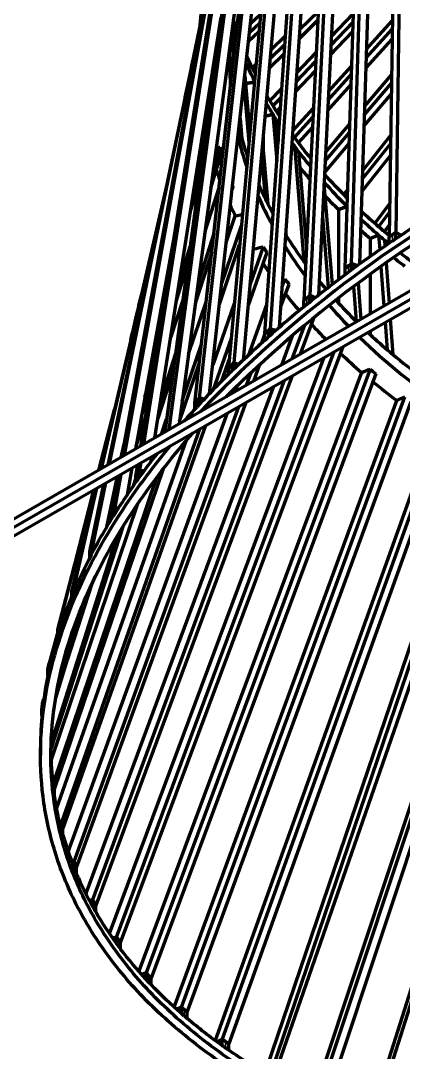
# Model space of a CAD drawing. Header units: inches. Extents: x -0.1 to 57.6, y -5.7 to 33.1.
# Drawn here: x 34.06 to 36.98, y 1.2 to 9.08 of the extents above; entities that cross this region are included whole.
import ezdxf

# ---------------------------------------------------------------- set-up
doc = ezdxf.new("R2010")
doc.units = ezdxf.units.IN
doc.header["$LTSCALE"] = 0.75
doc.header["$MEASUREMENT"] = 0
doc.layers.add('Visible', color=7, linetype='Continuous', lineweight=70)
doc.layers.add('Visible Narrow', color=7, linetype='Continuous', lineweight=35)

msp = doc.modelspace()

# ---------------------------------------------------------------- linework, layer by layer
at = {"layer": 'Visible', "extrusion": (0, 0.817547, -0.575862)}
for p, q in [((44.8607, 11.5239), (27.8345, 1.7192)), ((44.8607, 11.4596), (27.8345, 1.6548)), ((27.9458, 1.6548), (44.8607, 11.3954)), ((36.9329, 11.3116), (36.8746, 7.4316)), ((36.9812, 11.3474), (36.9255, 7.4662)), ((36.589, 7.2288), (36.7089, 11.1341)), ((36.5407, 7.193), (36.6647, 11.0966)), ((36.652, 7.2258), (36.7741, 11.1086)), ((36.4605, 10.9113), (36.2703, 6.9834)), ((36.5283, 10.8882), (36.3359, 6.9868)), ((36.4204, 10.8723), (36.2247, 6.9465)), ((35.97, 6.7304), (36.2369, 10.68)), ((36.0386, 6.7413), (36.307, 10.6594)), ((35.9272, 6.6924), (36.2011, 10.6396)), ((36.0389, 10.4411), (35.6892, 6.4701)), ((36.1111, 10.4231), (35.7609, 6.4901)), ((36.0076, 10.3995), (35.6493, 6.431)), ((35.4287, 6.2029), (35.8673, 10.1955)), ((35.5042, 6.2343), (35.9414, 10.1801)), ((35.3919, 6.1628), (35.8407, 10.1528)), ((35.7229, 9.9441), (35.1933, 5.9569)), ((35.701, 9.9006), (35.1631, 5.9395)), ((35.7985, 9.9315), (35.2733, 6.0029)), ((34.9794, 5.8337), (35.589, 9.6438)), ((35.0043, 5.848), (35.6062, 9.688)), ((35.5053, 9.3835), (34.8336, 5.7497)), ((35.5176, 9.4283), (34.8527, 5.7607)), ((34.7422, 5.6971), (35.4576, 9.1658)), ((36.1946, 9.0188), (36.3349, 9.1578)), ((36.1946, 9.0188), (36.3349, 9.1578)), ((35.0876, 5.896), (35.5938, 9.1111)), ((35.8177, 9.0634), (35.8934, 9.1345)), ((35.8177, 9.0634), (35.8934, 9.1345)), ((36.1898, 8.9487), (36.3315, 9.0891)), ((36.1898, 8.9487), (36.3315, 9.0891)), ((36.43, 8.8949), (36.6004, 9.0735)), ((36.43, 8.8949), (36.6004, 9.0735)), ((36.4333, 8.9606), (36.6025, 9.1379)), ((36.4333, 8.9606), (36.6025, 9.1379)), ((36.7036, 8.8661), (36.8994, 9.0836)), ((36.7036, 8.8661), (36.8994, 9.0836)), ((35.6775, 9.0263), (35.6934, 8.8436)), ((35.6775, 9.0263), (35.6934, 8.8436)), ((35.6775, 9.0263), (35.6934, 8.8436)), ((35.6775, 9.0263), (35.6934, 8.8436)), ((35.6775, 9.0263), (35.6934, 8.8436)), ((35.8025, 8.9265), (35.8813, 9.0005)), ((35.8025, 8.9265), (35.8813, 9.0005)), ((35.81, 8.9939), (35.8873, 9.0665)), ((35.81, 8.9939), (35.8873, 9.0665)), ((36.4263, 8.8205), (36.5981, 9.0005)), ((36.4263, 8.8205), (36.5981, 9.0005)), ((36.7015, 8.8016), (36.8985, 9.0203)), ((36.7015, 8.8016), (36.8985, 9.0203)), ((35.6724, 8.9881), (35.6887, 8.8014)), ((35.6724, 8.9881), (35.6887, 8.8014)), ((35.6724, 8.9881), (35.6887, 8.8014)), ((35.6724, 8.9881), (35.6887, 8.8014)), ((35.6724, 8.9881), (35.6887, 8.8014)), ((35.972, 8.8605), (36.0855, 8.9729)), ((35.972, 8.8605), (36.0855, 8.9729)), ((36.6991, 8.7225), (36.8973, 8.9427)), ((36.6991, 8.7225), (36.8973, 8.9427)), ((35.692, 8.8599), (35.6953, 8.8603)), ((35.6953, 8.8603), (35.692, 8.8599)), ((35.6953, 8.8603), (35.692, 8.8599)), ((35.6953, 8.8603), (35.692, 8.8599)), ((35.6953, 8.8603), (35.692, 8.8599)), ((35.9595, 8.7206), (36.076, 8.8359)), ((35.9595, 8.7206), (36.076, 8.8359)), ((35.9659, 8.7922), (36.0808, 8.906)), ((35.9659, 8.7922), (36.0808, 8.906)), ((36.1719, 8.6867), (36.3191, 8.841)), ((36.1719, 8.6867), (36.3191, 8.841)), ((35.658, 8.7944), (35.6711, 8.6448)), ((35.658, 8.7944), (35.6711, 8.6448)), ((35.658, 8.7944), (35.6711, 8.6448)), ((35.658, 8.7944), (35.6711, 8.6448)), ((35.658, 8.7944), (35.6711, 8.6448)), ((35.6588, 8.8249), (35.673, 8.6621)), ((35.6588, 8.8249), (35.673, 8.6621)), ((35.6588, 8.8249), (35.673, 8.6621)), ((35.6588, 8.8249), (35.673, 8.6621)), ((35.6588, 8.8249), (35.673, 8.6621)), ((36.1673, 8.6196), (36.3159, 8.7753)), ((36.1673, 8.6196), (36.3159, 8.7753)), ((35.8318, 8.7216), (35.8585, 8.748)), ((35.8318, 8.7216), (35.8585, 8.748)), ((35.8522, 8.6795), (35.8523, 8.6797)), ((35.8522, 8.6795), (35.8523, 8.6797)), ((36.1621, 8.5436), (36.3122, 8.7008)), ((36.1621, 8.5436), (36.3122, 8.7008)), ((36.4094, 8.4771), (36.5878, 8.6753)), ((36.4094, 8.4771), (36.5878, 8.6753)), ((36.4127, 8.543), (36.5898, 8.7398)), ((36.4127, 8.543), (36.5898, 8.7398)), ((35.766, 8.5968), (35.8045, 8.15)), ((35.766, 8.5968), (35.8045, 8.15)), ((35.766, 8.5968), (35.8045, 8.15)), ((35.766, 8.5968), (35.8045, 8.15)), ((35.766, 8.5968), (35.8045, 8.15)), ((35.7735, 8.6646), (35.8114, 8.2256)), ((35.7735, 8.6646), (35.8114, 8.2256)), ((35.7735, 8.6646), (35.8114, 8.2256)), ((35.7735, 8.6646), (35.8114, 8.2256)), ((35.7735, 8.6646), (35.8114, 8.2256)), ((35.7788, 8.6029), (35.8464, 8.6142)), ((35.8464, 8.6142), (35.7788, 8.6029)), ((35.8464, 8.6142), (35.7788, 8.6029)), ((35.8464, 8.6142), (35.7788, 8.6029)), ((35.8464, 8.6142), (35.7788, 8.6029)), ((36.4054, 8.3963), (36.5853, 8.5961)), ((36.4054, 8.3963), (36.5853, 8.5961)), ((36.6878, 8.3654), (36.8922, 8.6068)), ((36.6878, 8.3654), (36.8922, 8.6068)), ((36.6899, 8.43), (36.8932, 8.6702)), ((36.6899, 8.43), (36.8932, 8.6702)), ((35.9658, 8.4708), (36.0573, 8.5667)), ((35.9658, 8.4708), (36.0573, 8.5667)), ((36.6851, 8.2796), (36.891, 8.5227)), ((36.6851, 8.2796), (36.891, 8.5227)), ((34.7297, 5.6899), (35.3099, 8.4529)), ((35.9888, 8.4327), (36.0526, 8.4995)), ((35.9888, 8.4327), (36.0526, 8.4995)), ((35.927, 8.3555), (35.9888, 8.3683)), ((35.9888, 8.3683), (35.927, 8.3555)), ((35.9888, 8.3683), (35.927, 8.3555)), ((35.9888, 8.3683), (35.927, 8.3555)), ((35.9888, 8.3683), (35.927, 8.3555)), ((35.9888, 8.3683), (36.0187, 8.0111)), ((35.9888, 8.3683), (36.0187, 8.0111)), ((35.9888, 8.3683), (36.0187, 8.0111)), ((35.9888, 8.3683), (36.0187, 8.0111)), ((35.9888, 8.3683), (36.0187, 8.0111)), ((36.0155, 8.39), (36.0474, 8.4234)), ((36.0155, 8.39), (36.0474, 8.4234)), ((36.1414, 8.2416), (36.2979, 8.4155)), ((36.1414, 8.2416), (36.2979, 8.4155)), ((35.7327, 8.2962), (35.7386, 8.2276)), ((35.7327, 8.2962), (35.7386, 8.2276)), ((35.7327, 8.2962), (35.7386, 8.2276)), ((35.7327, 8.2962), (35.7386, 8.2276)), ((35.7327, 8.2962), (35.7386, 8.2276)), ((35.7374, 8.3388), (35.7509, 8.1828)), ((35.7374, 8.3388), (35.7509, 8.1828)), ((35.7374, 8.3388), (35.7509, 8.1828)), ((35.7374, 8.3388), (35.7509, 8.1828)), ((35.7374, 8.3388), (35.7509, 8.1828)), ((36.0155, 8.3257), (36.0292, 8.162)), ((36.0155, 8.3257), (36.0292, 8.162)), ((36.0155, 8.3257), (36.0292, 8.162)), ((36.0155, 8.3257), (36.0292, 8.162)), ((36.0155, 8.3257), (36.0292, 8.162)), ((36.1521, 8.1913), (36.2946, 8.3496)), ((36.1521, 8.1913), (36.2946, 8.3496)), ((36.3896, 8.0755), (36.5757, 8.2953)), ((36.3896, 8.0755), (36.5757, 8.2953)), ((35.9148, 8.2177), (35.9148, 8.0948)), ((35.9148, 8.2177), (35.9148, 8.0948)), ((35.9148, 8.2177), (35.9148, 8.0948)), ((35.9148, 8.2177), (35.9148, 8.0948)), ((35.9148, 8.2177), (35.9148, 8.0948)), ((36.1834, 8.1497), (36.2906, 8.2688)), ((36.1834, 8.1497), (36.2906, 8.2688)), ((36.3864, 8.0094), (36.5737, 8.2306)), ((36.3864, 8.0094), (36.5737, 8.2306)), ((36.6745, 7.9401), (36.8862, 8.2068)), ((36.6745, 7.9401), (36.8862, 8.2068)), ((35.4612, 8.1349), (35.4125, 7.9598)), ((35.9094, 8.1576), (35.9498, 7.6837)), ((35.9094, 8.1576), (35.9498, 7.6837)), ((35.9094, 8.1576), (35.9498, 7.6837)), ((35.9094, 8.1576), (35.9498, 7.6837)), ((35.9094, 8.1576), (35.9498, 7.6837)), ((36.1332, 8.1222), (36.1521, 8.127)), ((36.1521, 8.127), (36.1332, 8.1222)), ((36.1521, 8.127), (36.1332, 8.1222)), ((36.1521, 8.127), (36.1332, 8.1222)), ((36.1521, 8.127), (36.1332, 8.1222)), ((36.1521, 8.127), (36.2244, 7.2444)), ((36.1521, 8.127), (36.2244, 7.2444)), ((36.1521, 8.127), (36.2244, 7.2444)), ((36.1521, 8.127), (36.2244, 7.2444)), ((36.1521, 8.127), (36.2244, 7.2444)), ((36.382, 7.9217), (36.571, 8.1448)), ((36.382, 7.9217), (36.571, 8.1448)), ((36.6724, 7.8753), (36.8853, 8.1433)), ((36.6724, 7.8753), (36.8853, 8.1433)), ((35.5142, 7.8048), (35.5954, 8.0721)), ((35.5341, 7.9535), (35.5831, 8.1169)), ((35.9001, 8.0528), (35.9278, 7.7272)), ((35.9001, 8.0528), (35.9278, 7.7272)), ((35.9001, 8.0528), (35.9278, 7.7272)), ((35.9001, 8.0528), (35.9278, 7.7272)), ((35.9001, 8.0528), (35.9278, 7.7272)), ((36.1834, 8.0853), (36.2444, 7.341)), ((36.1834, 8.0853), (36.2444, 7.341)), ((36.1834, 8.0853), (36.2444, 7.341)), ((36.1834, 8.0853), (36.2444, 7.341)), ((36.1834, 8.0853), (36.2444, 7.341)), ((36.6695, 7.7821), (36.8839, 8.0521)), ((36.6695, 7.7821), (36.8839, 8.0521)), ((35.4434, 8.0039), (35.3892, 7.8116)), ((35.1845, 7.8555), (34.677, 5.6595)), ((35.36, 7.6265), (35.4187, 7.8217)), ((35.5776, 7.8139), (35.4709, 7.4809)), ((35.683, 7.8151), (35.6774, 7.7976)), ((36.378, 7.8407), (36.4397, 7.0675)), ((36.378, 7.8407), (36.4397, 7.0675)), ((36.378, 7.8407), (36.4397, 7.0675)), ((36.378, 7.8407), (36.4397, 7.0675)), ((36.378, 7.8407), (36.4397, 7.0675)), ((36.5284, 7.7561), (36.5599, 7.7958)), ((36.5284, 7.7561), (36.5599, 7.7958)), ((36.556, 7.7287), (36.5578, 7.731)), ((36.556, 7.7287), (36.5578, 7.731)), ((36.4882, 7.6412), (36.5557, 7.6642)), ((36.5557, 7.6642), (36.4882, 7.6412)), ((36.5557, 7.6642), (36.4882, 7.6412)), ((36.5557, 7.6642), (36.4882, 7.6412)), ((36.5557, 7.6642), (36.4882, 7.6412)), ((36.7668, 7.5335), (36.8784, 7.6839)), ((36.7668, 7.5335), (36.8784, 7.6839)), ((35.6321, 7.3887), (35.701, 7.5927)), ((36.3656, 7.5886), (36.409, 7.0439)), ((36.3656, 7.5886), (36.409, 7.0439)), ((36.3656, 7.5886), (36.409, 7.0439)), ((36.3656, 7.5886), (36.409, 7.0439)), ((36.3656, 7.5886), (36.409, 7.0439)), ((36.4882, 7.6412), (36.4882, 7.1045)), ((36.4882, 7.6412), (36.4882, 7.1045)), ((36.4882, 7.6412), (36.4882, 7.1045)), ((36.4882, 7.6412), (36.4882, 7.1045)), ((36.4882, 7.6412), (36.4882, 7.1045)), ((36.7949, 7.5092), (36.8774, 7.6203)), ((36.7949, 7.5092), (36.8774, 7.6203)), ((35.2455, 7.4969), (34.9388, 5.8103)), ((35.5969, 7.0709), (35.7476, 7.5191)), ((36.8392, 7.4717), (36.8759, 7.5212)), ((36.8392, 7.4717), (36.8759, 7.5212)), ((35.5375, 7.4574), (35.4175, 7.0816)), ((36.0879, 7.461), (36.0896, 7.4404)), ((36.0879, 7.461), (36.0896, 7.4404)), ((36.0879, 7.461), (36.0896, 7.4404)), ((36.0879, 7.461), (36.0896, 7.4404)), ((36.0879, 7.461), (36.0896, 7.4404)), ((36.7298, 7.4193), (36.7949, 7.4448)), ((36.7949, 7.4448), (36.7298, 7.4193)), ((36.7949, 7.4448), (36.7298, 7.4193)), ((36.7949, 7.4448), (36.7298, 7.4193)), ((36.7949, 7.4448), (36.7298, 7.4193)), ((36.7298, 7.4193), (36.7298, 7.2816)), ((36.7298, 7.4193), (36.7298, 7.2816)), ((36.7298, 7.4193), (36.7298, 7.2816)), ((36.7298, 7.4193), (36.7298, 7.2816)), ((36.7298, 7.4193), (36.7298, 7.2816)), ((36.7949, 7.4448), (36.8032, 7.3333)), ((36.7949, 7.4448), (36.8032, 7.3333)), ((36.7949, 7.4448), (36.8032, 7.3333)), ((36.7949, 7.4448), (36.8032, 7.3333)), ((36.7949, 7.4448), (36.8032, 7.3333)), ((36.8746, 7.3826), (36.8746, 7.4316)), ((36.9255, 7.4662), (36.9677, 7.4456)), ((36.9255, 7.4172), (36.9255, 7.4662)), ((36.9677, 7.4456), (36.9255, 7.4662)), ((35.2759, 7.0919), (35.3558, 7.3588)), ((35.58, 6.9185), (35.7344, 7.3729)), ((35.9148, 7.3558), (35.8119, 7.0621)), ((35.8407, 7.3405), (35.8353, 7.3251)), ((36.8392, 7.4073), (36.8427, 7.3606)), ((36.8392, 7.4073), (36.8427, 7.3606)), ((36.8392, 7.4073), (36.8427, 7.3606)), ((36.8392, 7.4073), (36.8427, 7.3606)), ((36.8392, 7.4073), (36.8427, 7.3606)), ((35.5215, 7.3151), (35.3974, 6.9307)), ((35.9414, 7.3132), (35.7981, 6.9076)), ((35.2523, 6.9421), (35.3373, 7.222)), ((36.5407, 7.144), (36.5407, 7.193)), ((36.589, 7.2288), (36.6305, 7.2102)), ((36.589, 7.1798), (36.589, 7.2288)), ((36.6305, 7.2102), (36.589, 7.2288)), ((36.8128, 7.2042), (36.8353, 6.9024)), ((36.8128, 7.2042), (36.8353, 6.9024)), ((36.8128, 7.2042), (36.8353, 6.9024)), ((36.8128, 7.2042), (36.8353, 6.9024)), ((36.8128, 7.2042), (36.8353, 6.9024)), ((36.8522, 7.2319), (36.875, 6.9253)), ((36.8522, 7.2319), (36.875, 6.9253)), ((36.8522, 7.2319), (36.875, 6.9253)), ((36.8522, 7.2319), (36.875, 6.9253)), ((36.8522, 7.2319), (36.875, 6.9253)), ((35.1938, 7.1737), (35.1734, 7.1005)), ((36.0602, 7.0574), (36.0799, 7.1118)), ((36.7298, 7.1449), (36.7298, 6.8417)), ((36.7298, 7.1449), (36.7298, 6.8417)), ((36.7298, 7.1449), (36.7298, 6.8417)), ((36.7298, 7.1449), (36.7298, 6.8417)), ((36.7298, 7.1449), (36.7298, 6.8417)), ((35.1737, 7.0481), (35.1462, 6.9505)), ((36.0495, 6.9007), (36.1111, 7.0702)), ((36.6033, 7.0521), (36.6238, 6.7868)), ((36.6033, 7.0521), (36.6238, 6.7868)), ((36.6033, 7.0521), (36.6238, 6.7868)), ((36.6033, 7.0521), (36.6238, 6.7868)), ((36.6033, 7.0521), (36.6238, 6.7868)), ((36.6383, 7.0781), (36.6597, 6.8013)), ((36.6383, 7.0781), (36.6597, 6.8013)), ((36.6383, 7.0781), (36.6597, 6.8013)), ((36.6383, 7.0781), (36.6597, 6.8013)), ((36.6383, 7.0781), (36.6597, 6.8013)), ((35.1299, 6.861), (35.1596, 6.9597)), ((35.3, 6.9474), (35.2078, 6.6597)), ((36.2247, 6.8975), (36.2247, 6.9465)), ((36.2703, 6.9834), (36.3108, 6.9669)), ((36.2703, 6.9344), (36.2703, 6.9834)), ((36.3108, 6.9669), (36.2703, 6.9834)), ((36.4882, 6.9648), (36.4882, 6.9267)), ((36.4882, 6.9648), (36.4882, 6.9267)), ((36.4882, 6.9648), (36.4882, 6.9267)), ((36.4882, 6.9648), (36.4882, 6.9267)), ((36.4882, 6.9648), (36.4882, 6.9267)), ((35.3449, 6.5381), (35.4787, 6.9345)), ((35.6937, 6.9228), (35.5284, 6.4527)), ((35.8032, 6.5299), (35.9427, 6.9147)), ((36.3006, 6.8164), (36.1962, 6.5344)), ((36.8842, 6.8021), (36.9043, 6.5322)), ((36.8842, 6.8021), (36.9043, 6.5322)), ((36.8842, 6.8021), (36.9043, 6.5322)), ((36.8842, 6.8021), (36.9043, 6.5322)), ((36.8842, 6.8021), (36.9043, 6.5322)), ((35.97, 6.7304), (36.0092, 6.7158)), ((35.97, 6.6815), (35.97, 6.7304)), ((36.0092, 6.7158), (35.97, 6.7304)), ((36.2281, 6.7568), (36.1328, 6.4979)), ((36.7298, 6.7132), (36.7298, 6.6856)), ((36.7298, 6.7132), (36.7298, 6.6856)), ((36.7298, 6.7132), (36.7298, 6.6856)), ((36.7298, 6.7132), (36.7298, 6.6856)), ((36.7298, 6.7132), (36.7298, 6.6856)), ((36.8445, 6.7792), (36.86, 6.5697)), ((36.8445, 6.7792), (36.86, 6.5697)), ((36.8445, 6.7792), (36.86, 6.5697)), ((36.8445, 6.7792), (36.86, 6.5697)), ((36.8445, 6.7792), (36.86, 6.5697)), ((34.9042, 6.6458), (34.6717, 5.6565)), ((35.6697, 6.6561), (35.5321, 6.2634)), ((35.9029, 6.6215), (35.9272, 6.689)), ((35.9272, 6.6434), (35.9272, 6.6924)), ((36.137, 6.68), (36.0526, 6.4517)), ((34.795, 2.0805), (36.4552, 6.555)), ((34.826, 2.0388), (36.5245, 6.595)), ((35.2968, 6.1788), (35.4424, 6.6117)), ((34.74, 2.1093), (36.3797, 6.5115)), ((35.2447, 6.5402), (35.1348, 6.1959)), ((35.6561, 6.5058), (35.5921, 6.3249)), ((35.6892, 6.4701), (35.7267, 6.4574)), ((35.6892, 6.4212), (35.6892, 6.4701)), ((35.7267, 6.4574), (35.6892, 6.4701)), ((36.6647, 6.3967), (34.9646, 1.8199)), ((35.0115, 6.2102), (35.0718, 6.4111)), ((36.7298, 6.4222), (35.0209, 1.8065)), ((35.2254, 6.3984), (35.1108, 6.0433)), ((35.2762, 6.0243), (35.4259, 6.4651)), ((35.6493, 6.382), (35.6493, 6.431)), ((35.7862, 6.2983), (35.8214, 6.3957)), ((35.8421, 6.3305), (35.8889, 6.4592)), ((36.0728, 6.3348), (34.6122, 2.365)), ((36.1357, 6.371), (34.6368, 2.3219)), ((36.7741, 6.3847), (35.0583, 1.7666)), ((35.9923, 6.2885), (34.5605, 2.4134)), ((34.984, 6.0586), (35.0503, 6.2771)), ((35.7015, 6.2495), (35.7183, 6.2958)), ((34.4904, 2.6135), (35.783, 6.168)), ((35.2339, 1.5465), (36.9329, 6.1817)), ((35.2898, 1.5457), (36.9951, 6.2095)), ((35.3336, 1.5081), (37.0434, 6.1736)), ((35.3919, 6.1138), (35.3919, 6.1628)), ((35.4287, 6.2029), (35.4642, 6.1921)), ((35.4287, 6.1539), (35.4287, 6.2029)), ((35.4642, 6.1921), (35.4287, 6.2029)), ((34.4262, 2.7317), (35.6427, 6.0871)), ((34.4722, 2.6576), (35.7277, 6.1361)), ((34.6608, 5.6502), (34.7789, 6.1125)), ((35.0156, 6.0597), (34.943, 5.8334)), ((35.1379, 5.9249), (35.1768, 6.0403)), ((37.2831, 6.0068), (35.6006, 1.3011)), ((35.4268, 5.9628), (34.3735, 2.9559)), ((35.4737, 5.9898), (34.3856, 2.9111)), ((37.224, 5.9768), (35.5465, 1.2912)), ((37.3352, 5.9727), (35.6506, 1.266)), ((35.324, 5.8718), (34.3372, 3.0671)), ((34.8311, 5.7483), (34.8522, 5.8507)), ((35.0735, 5.7344), (35.084, 5.7654)), ((35.9368, 1.0667), (37.5369, 5.7828)), ((35.979, 1.0589), (37.5926, 5.8149)), ((36.0069, 1.0429), (37.6483, 5.7828)), ((34.9431, 5.607), (34.9567, 5.6921)), ((34.9731, 5.649), (34.9822, 5.7068)), ((35.0592, 5.7157), (35.0653, 5.7546)), ((34.3209, 3.2125), (35.1528, 5.661)), ((34.7213, 5.2167), (34.801, 5.6024)), ((34.807, 5.6059), (34.7542, 5.3204)), ((34.8266, 5.6172), (34.7806, 5.3631)), ((34.9127, 5.6668), (34.8751, 5.4597)), ((34.9431, 5.5581), (34.9431, 5.607)), ((34.9731, 5.649), (35.0036, 5.6417)), ((34.9731, 5.6), (34.9731, 5.649)), ((35.0036, 5.6417), (34.9731, 5.649)), ((37.8704, 5.6005), (36.2917, 0.8435)), ((37.9224, 5.6346), (36.3387, 0.8697)), ((37.9815, 5.6046), (36.3995, 0.841)), ((34.3146, 3.2577), (35.099, 5.5904)), ((34.5908, 5.0286), (34.699, 5.5437)), ((34.6133, 5.072), (34.7121, 5.5513)), ((34.9431, 5.5956), (34.9212, 5.5269)), ((34.361, 4.4763), (34.6223, 5.4995)), ((34.6368, 5.5079), (34.4545, 4.7321)), ((34.6427, 5.5113), (34.4729, 4.7762)), ((38.2713, 5.4665), (36.7591, 0.6872)), ((34.2956, 3.4303), (34.9585, 5.3938)), ((34.7381, 5.2978), (34.7693, 5.402)), ((34.7806, 5.3631), (34.808, 5.3575)), ((34.7806, 5.3142), (34.7806, 5.3631)), ((34.808, 5.3575), (34.7806, 5.3631)), ((38.223, 5.4307), (36.7169, 0.6549)), ((34.7357, 5.2408), (34.7542, 5.3019)), ((34.7542, 5.2715), (34.7542, 5.3204)), ((34.8439, 5.2172), (34.2944, 3.5159)), ((34.7982, 5.1416), (34.2952, 3.5664)), ((34.6133, 5.072), (34.6372, 5.0679)), ((34.6133, 5.0231), (34.6133, 5.072)), ((34.6372, 5.0679), (34.6133, 5.072)), ((34.5908, 4.9797), (34.5908, 5.0286)), ((34.3469, 4.4317), (34.4686, 4.9006)), ((34.6035, 4.7739), (34.4185, 4.1963)), ((34.4545, 4.6832), (34.4545, 4.7321)), ((34.4729, 4.7762), (34.4928, 4.7735)), ((34.4729, 4.7273), (34.4729, 4.7762)), ((34.4928, 4.7735), (34.4729, 4.7762)), ((34.3282, 3.8991), (34.5745, 4.71)), ((34.3413, 3.9741), (34.5322, 4.6112)), ((34.3469, 4.4156), (34.2794, 4.1732)), ((34.3469, 4.3829), (34.3469, 4.4317)), ((34.361, 4.4763), (34.3765, 4.4747)), ((34.361, 4.4275), (34.361, 4.4763)), ((34.3765, 4.4747), (34.361, 4.4763)), ((34.27, 4.0794), (34.27, 4.1282)), ((34.2794, 4.1732), (34.2901, 4.1724)), ((34.2794, 4.1244), (34.2794, 4.1732)), ((34.2901, 4.1724), (34.2794, 4.1732)), ((34.23, 3.8676), (34.2399, 3.9005)), ((34.23, 3.8676), (34.2356, 3.8675)), ((34.23, 3.819), (34.23, 3.8676)), ((34.2356, 3.8675), (34.23, 3.8676)), ((34.2255, 3.7738), (34.2255, 3.8224)), ((34.2147, 3.5347), (34.2147, 3.4703)), ((34.2944, 3.4669), (34.2944, 3.5159)), ((34.2944, 3.4669), (34.2944, 3.4669)), ((34.3086, 3.2574), (34.3146, 3.2577)), ((34.3146, 3.2577), (34.3086, 3.2574)), ((34.3146, 3.2086), (34.3146, 3.2577)), ((34.3145, 3.2086), (34.3146, 3.2086)), ((34.3209, 3.1634), (34.3209, 3.2125)), ((34.3209, 3.1634), (34.3209, 3.1634)), ((34.3614, 2.9548), (34.3735, 2.9559)), ((34.3735, 2.9559), (34.3614, 2.9548)), ((34.3735, 2.9068), (34.3735, 2.9559)), ((34.3734, 2.9068), (34.3735, 2.9068)), ((34.3856, 2.862), (34.3856, 2.9111)), ((34.3856, 2.862), (34.3856, 2.862)), ((34.4539, 2.6551), (34.4722, 2.6576)), ((34.4722, 2.6576), (34.4539, 2.6551)), ((34.4721, 2.6086), (34.4722, 2.6086)), ((34.4722, 2.6086), (34.4722, 2.6576)), ((34.4904, 2.5645), (34.4904, 2.6135)), ((34.4904, 2.5645), (34.4904, 2.5645)), ((34.588, 2.3604), (34.6122, 2.365)), ((34.6122, 2.365), (34.588, 2.3604)), ((34.6122, 2.316), (34.6122, 2.365)), ((34.6122, 2.316), (34.6122, 2.316)), ((34.6368, 2.2729), (34.6368, 2.3219)), ((34.6368, 2.2729), (34.6368, 2.2729)), ((34.7651, 2.0731), (34.795, 2.0805)), ((34.795, 2.0805), (34.7651, 2.0731)), ((34.795, 2.0314), (34.795, 2.0805)), ((34.7949, 2.0314), (34.795, 2.0314)), ((34.8259, 1.9897), (34.826, 1.9897)), ((34.826, 1.9897), (34.826, 2.0388)), ((34.9861, 1.7956), (35.0209, 1.8065)), ((35.0209, 1.8065), (34.9861, 1.7956)), ((35.0208, 1.7574), (35.0209, 1.7574)), ((35.0209, 1.7574), (35.0209, 1.8065)), ((35.0583, 1.7175), (35.0583, 1.7666)), ((35.0583, 1.7175), (35.0583, 1.7175)), ((35.2512, 1.5308), (35.2898, 1.5457)), ((35.2898, 1.5457), (35.2512, 1.5308)), ((35.2898, 1.4967), (35.2898, 1.5457)), ((35.3336, 1.459), (35.3336, 1.5081)), ((35.2898, 1.4967), (35.2898, 1.4967)), ((35.3336, 1.459), (35.3336, 1.459)), ((35.5595, 1.2816), (35.6006, 1.3011)), ((35.6006, 1.3011), (35.5595, 1.2816)), ((35.6006, 1.252), (35.6006, 1.3011)), ((35.6506, 1.217), (35.6506, 1.266)), ((35.6006, 1.252), (35.6006, 1.252)), ((35.6506, 1.217), (35.6506, 1.217))]:
    msp.add_line(p, q, dxfattribs=at)
at = {"layer": 'Visible'}
for centre, radius, start, end in [((42.1331, -0.3162), 9.2732, 119.11569, 136.25359), ((42.2843, -0.4763), 9.4319, 119.24433, 134.84893), ((42.6112, -0.9972), 10.1553, 124.2218, 126.54105), ((41.6074, 0.2955), 8.5182, 128.99426, 131.63063), ((40.5157, 1.4552), 6.925, 134.41646, 137.49875), ((39.0719, 2.6307), 5.0613, 144.3725, 148.26704), ((38.0804, 3.1955), 3.9193, 152.56486, 157.34483), ((37.1085, 3.5103), 2.895, 168.21493, 174.33825), ((36.8827, 3.5339), 2.668, 174.36408, 179.98366), ((36.7842, 3.5314), 2.4906, 181.48435, 187.44596), ((36.7583, 3.5306), 2.4651, 195.73713, 201.96491), ((36.8706, 3.5775), 2.5869, 203.05562, 209.18822)]:
    msp.add_arc(centre, radius, start, end, dxfattribs=at)
at = {"layer": 'Visible', "extrusion": (-2.08167e-16, -2.08167e-16, -1)}
msp.add_arc((-37.0774, 3.6986), 2.8265, 323.85441, 329.70863, dxfattribs=at)
at = {"layer": 'Visible', "extrusion": (-2.77556e-16, -2.08167e-16, -1)}
msp.add_arc((-37.5727, 4.1212), 3.4785, 311.01945, 316.29043, dxfattribs=at)
at = {"layer": 'Visible', "extrusion": (-3.46945e-16, -1.38778e-16, -1)}
msp.add_arc((-37.9596, 4.57), 4.0711, 305.41198, 310.16819, dxfattribs=at)
at = {"layer": 'Visible'}
for centre, major_axis, start_param, end_param in [((42.7394, 8.8432), (7.3181, 0), 2.879793, 3.09923), ((42.7394, 8.7466), (-7.0819, 0), -0.04494, 0.041388), ((42.7394, 8.8432), (7.0819, 0), 3.153432, 3.167449), ((42.7394, 8.8432), (7.0819, 0), 3.167449, 3.178568), ((42.7394, 8.8432), (7.0819, 0), 3.178568, 3.196569), ((42.7394, 9.8082), (7.1606, 0), 3.48167, 3.492666), ((42.7394, 8.8432), (7.0819, 0), 3.283968, 3.293113), ((42.7394, 8.8432), (-7.0819, 0), 0.15152, 0.162639), ((42.7394, 8.7466), (7.0819, 0), 3.276465, 3.333892), ((42.7394, 8.8432), (7.0819, 0), 3.304232, 3.338925), ((42.7394, 9.8082), (7.1606, 0), 3.544502, 3.555498), ((42.7394, 8.7466), (-7.3181, 0), 0.192112, 0.210849), ((42.7394, 8.8432), (-7.0819, 0), 0.251407, 0.277184), ((42.7394, 8.7466), (-7.0819, 0), 0.247312, 0.305196), ((42.7394, 8.8432), (7.0819, 0), 3.418777, 3.429895), ((42.7394, 9.8082), (-7.1606, 0), 0.528573, 0.529049), ((42.7394, 8.7466), (-7.3181, 0), 0.257971, 0.277363), ((42.7394, 8.8432), (-7.0819, 0), 0.288303, 0.30798), ((42.7394, 9.8082), (-7.1606, 0), 0.591404, 0.602401), ((42.7394, 8.8432), (-7.0819, 0), 0.349975, 0.351134), ((42.7394, 8.8432), (7.0819, 0), 3.492727, 3.54444), ((42.7394, 8.7466), (-7.3181, 0), 0.338752, 0.340195), ((42.7394, 8.7466), (7.0819, 0), 3.489101, 3.54791), ((42.7394, 8.7466), (7.3181, 0), 3.509845, 3.527586), ((42.7394, 8.8432), (-7.0819, 0), 0.402848, 0.407927), ((42.7394, 8.8432), (-7.0819, 0), 0.443056, 0.460116), ((42.7394, 8.7466), (7.3181, 0), 3.570346, 3.603655), ((42.7394, 8.7466), (7.0819, 0), 3.583167, 3.585851), ((42.7394, 8.8432), (7.0819, 0), 3.624625, 3.670104), ((42.7394, 8.7466), (7.0819, 0), 3.608935, 3.653867), ((42.7394, 8.8432), (7.0819, 0), 3.670104, 3.671212), ((42.7394, 8.7466), (-7.3181, 0), 0.489699, 0.521305), ((42.7394, 8.8432), (-7.0819, 0), 0.552582, 0.591343), ((42.7394, 8.7466), (7.0819, 0), 3.676932, 4.974188), ((42.7394, 8.8432), (-7.0819, 0), 0.591343, 0.602462), ((42.7394, 8.7466), (7.3181, 0), 3.692559, 3.733115), ((42.7394, 8.8432), (-7.0819, 0), 0.602462, 0.654175), ((42.7394, 8.7466), (-7.3181, 0), 0.612472, 0.654355)]:
    msp.add_ellipse(centre, major_axis=major_axis, ratio=0.575862, start_param=start_param, end_param=end_param, dxfattribs=at)
at = {"layer": 'Visible', "extrusion": (-3.49588e-16, 4.16334e-16, -1)}
for centre, major_axis, start_param, end_param in [((42.7394, 9.8082), (-7.1606, 0), -0.193692, -0.173859), ((42.7394, 9.7438), (7.1606, 0), 2.95188, 2.972611), ((42.7394, 9.7438), (7.1606, 0), 2.866802, 2.901375), ((42.7394, 9.7438), (7.1606, 0), 2.801516, 2.824334), ((42.7394, 9.8082), (7.1606, 0), 2.801516, 2.82212), ((42.7394, 9.8082), (-7.1606, 0), -0.351073, -0.340077), ((42.7394, 9.8082), (-7.1606, 0), -0.361744, -0.351073), ((42.7394, 9.7438), (-7.1606, 0), -0.360147, -0.351073), ((42.7394, 9.8082), (7.1606, 0), 2.727687, 2.738684), ((42.7394, 9.8082), (7.1606, 0), 2.695751, 2.727687), ((42.7394, 9.7438), (7.1606, 0), 2.696733, 2.727687), ((42.7394, 9.8082), (7.1606, 0), 2.550188, 2.583682), ((42.7394, 9.8082), (-7.1606, 0), -0.602401, -0.591404), ((42.7394, 9.8082), (-7.1606, 0), -0.611112, -0.602401), ((42.7394, 9.7438), (-7.1606, 0), -0.610318, -0.602401), ((42.7394, 9.7438), (7.1606, 0), 2.487356, 2.509543)]:
    msp.add_ellipse(centre, major_axis=major_axis, ratio=0.575862, start_param=start_param, end_param=end_param, dxfattribs=at)
at = {"layer": 'Visible', "extrusion": (-3.16682e-16, 4.85723e-16, -1)}
for centre, major_axis, start_param, end_param in [((42.7394, 9.8082), (7.1606, 0), 2.864347, 2.89807), ((42.7394, 9.7438), (7.1606, 0), 2.790519, 2.801516), ((42.7394, 9.8082), (7.1606, 0), 2.738684, 2.743341), ((42.7394, 9.7438), (-7.1606, 0), -0.402909, -0.396797), ((42.7394, 9.7438), (-7.1606, 0), -0.413905, -0.402909), ((42.7394, 9.8082), (-7.1606, 0), -0.528573, -0.478054), ((42.7394, 9.7438), (-7.1606, 0), -0.528501, -0.47714), ((42.7394, 9.8082), (-7.1606, 0), -0.529049, -0.528573), ((42.7394, 9.7438), (-7.1606, 0), -0.591404, -0.557391), ((42.7394, 9.7438), (-7.1606, 0), -0.602401, -0.591404)]:
    msp.add_ellipse(centre, major_axis=major_axis, ratio=0.575862, start_param=start_param, end_param=end_param, dxfattribs=at)
at = {"layer": 'Visible', "extrusion": (-2.77556e-16, 5.55112e-16, -1)}
for major_axis, start_param, end_param in [((-7.0819, 0), -0.036975, -0.025857), ((-7.0819, 0), -0.036975, -0.025857), ((-7.0819, 0), -0.036975, -0.025857), ((-7.0819, 0), -0.036975, -0.025857), ((7.0819, 0), 2.790458, 2.791618), ((7.0819, 0), 2.790458, 2.791618), ((7.0819, 0), 2.790458, 2.791618), ((7.0819, 0), 2.790458, 2.791618), ((7.0819, 0), 2.611973, 2.613081), ((7.0819, 0), 2.611973, 2.613081), ((7.0819, 0), 2.611973, 2.613081), ((7.0819, 0), 2.611973, 2.613081)]:
    msp.add_ellipse((42.7394, 8.8432), major_axis=major_axis, ratio=0.575862, start_param=start_param, end_param=end_param, dxfattribs=at)
at = {"layer": 'Visible', "extrusion": (-1.75261e-16, 2.77556e-16, -1)}
msp.add_ellipse((42.7394, 9.7438), major_axis=(7.1606, 0), ratio=0.575862, start_param=2.790519, end_param=2.801516, dxfattribs=at)
msp.add_ellipse((42.7394, 9.7438), major_axis=(7.1606, 0), ratio=0.575862, start_param=2.790519, end_param=2.801516, dxfattribs=at)
msp.add_ellipse((42.7394, 9.7438), major_axis=(7.1606, 0), ratio=0.575862, start_param=2.790519, end_param=2.801516, dxfattribs=at)
msp.add_ellipse((42.7394, 9.7438), major_axis=(7.1606, 0), ratio=0.575862, start_param=2.790519, end_param=2.801516, dxfattribs=at)
at = {"layer": 'Visible', "extrusion": (-1.24815e-16, 4.16334e-16, -1)}
for start_param, end_param in [(2.978954, 2.990072), (2.978954, 2.990072), (2.978954, 2.990072), (2.978954, 2.990072), (2.85329, 2.864409), (2.85329, 2.864409), (2.85329, 2.864409), (2.85329, 2.864409)]:
    msp.add_ellipse((42.7394, 8.8432), major_axis=(7.0819, 0), ratio=0.575862, start_param=start_param, end_param=end_param, dxfattribs=at)
at = {"layer": 'Visible', "extrusion": (-2.9383e-16, 4.85723e-16, -1)}
for major_axis, start_param, end_param in [((7.2394, 0), 2.756461, 2.75746), ((-7.2394, 0), -0.465664, -0.441248), ((7.2394, 0), 2.61296, 2.641771), ((7.2394, 0), 2.550128, 2.567646), ((7.2394, 0), 2.487297, 2.506889)]:
    msp.add_ellipse((42.7394, 9.7438), major_axis=major_axis, ratio=0.575862, start_param=start_param, end_param=end_param, dxfattribs=at)
at = {"layer": 'Visible', "extrusion": (-2.79266e-16, 2.77556e-16, -1)}
for start_param, end_param in [(-0.413905, -0.402909), (-0.413905, -0.402909), (-0.413905, -0.402909), (-0.413905, -0.402909), (-0.602401, -0.591404), (-0.602401, -0.591404), (-0.602401, -0.591404), (-0.602401, -0.591404)]:
    msp.add_ellipse((42.7394, 9.7438), major_axis=(-7.1606, 0), ratio=0.575862, start_param=start_param, end_param=end_param, dxfattribs=at)
at = {"layer": 'Visible', "extrusion": (-2.44112e-16, 3.46945e-16, -1)}
msp.add_ellipse((42.7394, 8.8432), major_axis=(7.0819, 0), ratio=0.575862, start_param=2.733665, end_param=2.738745, dxfattribs=at)
msp.add_ellipse((42.7394, 8.8432), major_axis=(7.0819, 0), ratio=0.575862, start_param=2.733665, end_param=2.738745, dxfattribs=at)
msp.add_ellipse((42.7394, 8.8432), major_axis=(7.0819, 0), ratio=0.575862, start_param=2.733665, end_param=2.738745, dxfattribs=at)
msp.add_ellipse((42.7394, 8.8432), major_axis=(7.0819, 0), ratio=0.575862, start_param=2.733665, end_param=2.738745, dxfattribs=at)
at = {"layer": 'Visible', "extrusion": (-2.77556e-16, 4.85723e-16, -1)}
msp.add_ellipse((42.7394, 8.8432), major_axis=(7.0819, 0), ratio=0.575862, start_param=2.539131, end_param=2.550249, dxfattribs=at)
msp.add_ellipse((42.7394, 8.8432), major_axis=(7.0819, 0), ratio=0.575862, start_param=2.539131, end_param=2.550249, dxfattribs=at)
msp.add_ellipse((42.7394, 8.8432), major_axis=(7.0819, 0), ratio=0.575862, start_param=2.539131, end_param=2.550249, dxfattribs=at)
msp.add_ellipse((42.7394, 8.8432), major_axis=(7.0819, 0), ratio=0.575862, start_param=2.539131, end_param=2.550249, dxfattribs=at)
at = {"layer": 'Visible'}
for points, knots in [([(35.3099, 8.4529), (35.3229, 8.5148), (35.3359, 8.5767), (35.3584, 8.6853), (35.3681, 8.7318), (35.3777, 8.7785)], [0, 0, 0, 0, 10.000028, 10.000028, 17.508701, 17.508701, 17.508701, 17.508701]), ([(34.9042, 6.6458), (34.9187, 6.7073), (34.9331, 6.7689), (34.9598, 6.8834), (34.972, 6.9363), (34.9843, 6.9891)], [0, 0, 0, 0, 10.000022, 10.000022, 18.565725, 18.565725, 18.565725, 18.565725]), ([(35.979, 0.9455), (35.8032, 1.0467), (35.6397, 1.1549), (35.4893, 1.2696), (35.3439, 1.3805), (35.2108, 1.4975), (35.0905, 1.6199), (34.9743, 1.7382), (34.8701, 1.8617), (34.7786, 1.9897), (34.69, 2.1134), (34.6133, 2.2414), (34.5486, 2.373), (34.4861, 2.5003), (34.4348, 2.6309), (34.3952, 2.7645), (34.3568, 2.8937), (34.3292, 3.0255), (34.3126, 3.1596), (34.2965, 3.2891), (34.2905, 3.4208), (34.2948, 3.554), (34.299, 3.6828), (34.3127, 3.813), (34.3359, 3.9443), (34.3802, 4.1951), (34.4593, 4.4496), (34.5721, 4.7047), (34.6776, 4.9431), (34.8126, 5.182), (34.9757, 5.4188), (35.0951, 5.5923), (35.2296, 5.7647), (35.3784, 5.9349)], [3.141593, 3.141593, 3.141593, 3.141593, 3.245911, 3.245911, 3.245911, 3.346766, 3.346766, 3.346766, 3.444272, 3.444272, 3.444272, 3.53854, 3.53854, 3.53854, 3.629678, 3.629678, 3.629678, 3.71779, 3.71779, 3.71779, 3.802975, 3.802975, 3.802975, 3.885332, 3.885332, 3.885332, 4.042655, 4.042655, 4.042655, 4.189657, 4.189657, 4.189657, 4.297346, 4.297346, 4.297346, 4.297346]), ([(35.9233, 0.9134), (35.745, 1.0161), (35.5791, 1.1259), (35.4265, 1.2423), (35.279, 1.3548), (35.1439, 1.4734), (35.022, 1.5976), (34.9041, 1.7176), (34.7986, 1.8427), (34.7058, 1.9724), (34.6161, 2.0978), (34.5383, 2.2274), (34.4728, 2.3606), (34.4095, 2.4895), (34.3577, 2.6218), (34.3176, 2.7569), (34.2788, 2.8875), (34.2509, 3.0208), (34.234, 3.1563), (34.2177, 3.2873), (34.2118, 3.4203), (34.2161, 3.5548), (34.2203, 3.6849), (34.2341, 3.8164), (34.2575, 3.9489), (34.3023, 4.202), (34.382, 4.4587), (34.4958, 4.7159), (34.6022, 4.9563), (34.7382, 5.197), (34.9025, 5.4355), (34.9949, 5.5698), (35.0963, 5.7034), (35.2062, 5.8358)], [3.141593, 3.141593, 3.141593, 3.141593, 3.245911, 3.245911, 3.245911, 3.346766, 3.346766, 3.346766, 3.444272, 3.444272, 3.444272, 3.53854, 3.53854, 3.53854, 3.629678, 3.629678, 3.629678, 3.71779, 3.71779, 3.71779, 3.802975, 3.802975, 3.802975, 3.885332, 3.885332, 3.885332, 4.042655, 4.042655, 4.042655, 4.189657, 4.189657, 4.189657, 4.272387, 4.272387, 4.272387, 4.272387]), ([(34.4686, 4.9006), (34.4845, 4.9619), (34.5003, 5.0232), (34.5317, 5.1449), (34.5472, 5.2054), (34.5626, 5.2659)], [0, 0, 0, 0, 10.000016, 10.000016, 19.85469, 19.85469, 19.85469, 19.85469]), ([(47.8027, 1.9227), (47.623, 1.8193), (47.438, 1.7189), (47.2482, 1.6219), (47.015, 1.5028), (46.7746, 1.3889), (46.5282, 1.2806), (46.2979, 1.1795), (46.0624, 1.0833), (45.8225, 0.9925), (45.5984, 0.9076), (45.3705, 0.8275), (45.1397, 0.7523), (44.7136, 0.6135), (44.2776, 0.4917), (43.837, 0.3885), (43.4535, 0.2986), (43.0666, 0.2228), (42.68, 0.1616), (42.3434, 0.1085), (42.0071, 0.0664), (41.6733, 0.0358), (41.3828, 0.0092), (41.0943, -0.0087), (40.8092, -0.0179), (40.5612, -0.0259), (40.3158, -0.0273), (40.074, -0.022), (39.8636, -0.0175), (39.656, -0.0079), (39.4518, 0.0067), (39.1007, 0.0319), (38.7597, 0.0717), (38.4319, 0.126), (38.1881, 0.1664), (37.9517, 0.2147), (37.7237, 0.2707), (37.3886, 0.3531), (37.072, 0.4521), (36.7771, 0.5667), (36.4894, 0.6786), (36.2225, 0.8052), (35.979, 0.9455)], [1.570796, 1.570796, 1.570796, 1.570796, 1.650448, 1.650448, 1.650448, 1.748282, 1.748282, 1.748282, 1.839697, 1.839697, 1.839697, 1.925114, 1.925114, 1.925114, 2.082814, 2.082814, 2.082814, 2.220071, 2.220071, 2.220071, 2.339534, 2.339534, 2.339534, 2.44351, 2.44351, 2.44351, 2.534007, 2.534007, 2.534007, 2.612772, 2.612772, 2.612772, 2.748227, 2.748227, 2.748227, 2.848985, 2.848985, 2.848985, 2.997076, 2.997076, 2.997076, 3.141593, 3.141593, 3.141593, 3.141593]), ([(47.8584, 1.8907), (47.6776, 1.7866), (47.4914, 1.6856), (47.3004, 1.588), (47.0658, 1.4682), (46.8239, 1.3535), (46.576, 1.2446), (46.3442, 1.1428), (46.1072, 1.046), (45.8658, 0.9546), (45.6402, 0.8692), (45.4108, 0.7885), (45.1785, 0.7128), (44.7496, 0.5731), (44.3105, 0.4505), (43.8667, 0.3465), (43.4804, 0.2559), (43.0906, 0.1795), (42.7008, 0.1179), (42.3616, 0.0643), (42.0224, 0.0219), (41.6857, -0.0089), (41.3926, -0.0358), (41.1014, -0.0539), (40.8136, -0.0632), (40.5632, -0.0713), (40.3153, -0.0727), (40.071, -0.0674), (39.651, -0.0582), (39.2416, -0.0292), (38.8479, 0.0193), (38.5551, 0.0555), (38.2709, 0.1024), (37.9972, 0.1598), (37.7937, 0.2025), (37.596, 0.251), (37.4049, 0.3051), (37.124, 0.3847), (36.8574, 0.4764), (36.6072, 0.5796), (36.363, 0.6802), (36.1344, 0.7918), (35.9233, 0.9134)], [1.570796, 1.570796, 1.570796, 1.570796, 1.650448, 1.650448, 1.650448, 1.748282, 1.748282, 1.748282, 1.839697, 1.839697, 1.839697, 1.925114, 1.925114, 1.925114, 2.082814, 2.082814, 2.082814, 2.220071, 2.220071, 2.220071, 2.339534, 2.339534, 2.339534, 2.44351, 2.44351, 2.44351, 2.534007, 2.534007, 2.534007, 2.689637, 2.689637, 2.689637, 2.805403, 2.805403, 2.805403, 2.891516, 2.891516, 2.891516, 3.018082, 3.018082, 3.018082, 3.141593, 3.141593, 3.141593, 3.141593])]:
    msp.add_open_spline(points, degree=3, knots=knots, dxfattribs=at)
for points in [[(35.4777, 8.3741), (35.4831, 8.3744), (35.4885, 8.3747), (35.4938, 8.375)], [(35.5556, 8.1144), (35.5648, 8.1152), (35.5739, 8.116), (35.5831, 8.1169)], [(35.5831, 8.1169), (35.5872, 8.1019), (35.5913, 8.087), (35.5954, 8.0721)], [(35.6802, 7.8225), (35.6811, 7.8201), (35.6821, 7.8176), (35.683, 7.8151)], [(35.701, 7.5927), (35.719, 7.5957), (35.737, 7.5987), (35.755, 7.6017)], [(36.8999, 7.3999), (37.0144, 7.4778), (37.1318, 7.5544), (37.252, 7.6296)], [(36.9255, 7.4662), (36.9084, 7.4547), (36.8914, 7.4432), (36.8746, 7.4316)], [(36.8746, 7.4316), (36.883, 7.4374), (36.8914, 7.4432), (36.8999, 7.4489)], [(36.8999, 7.4489), (36.9084, 7.4547), (36.9169, 7.4605), (36.9255, 7.4662)], [(35.8407, 7.3405), (35.8654, 7.3456), (35.8901, 7.3507), (35.9148, 7.3558)], [(35.9148, 7.3558), (35.9236, 7.3416), (35.9325, 7.3274), (35.9414, 7.3132)], [(36.589, 7.2288), (36.5728, 7.2169), (36.5567, 7.205), (36.5407, 7.193)], [(36.5407, 7.193), (36.5487, 7.199), (36.5567, 7.205), (36.5648, 7.2109)], [(36.5648, 7.2109), (36.5728, 7.2169), (36.5809, 7.2229), (36.589, 7.2288)], [(36.0637, 7.1078), (36.0691, 7.1091), (36.0745, 7.1105), (36.0799, 7.1118)], [(36.0799, 7.1118), (36.0903, 7.0979), (36.1007, 7.0841), (36.1111, 7.0702)], [(36.2474, 6.9159), (36.3499, 6.999), (36.4557, 7.081), (36.5648, 7.1619)], [(36.2703, 6.9834), (36.2549, 6.9712), (36.2397, 6.9588), (36.2247, 6.9465)], [(36.2247, 6.9465), (36.2322, 6.9527), (36.2398, 6.9588), (36.2474, 6.965)], [(36.2474, 6.965), (36.255, 6.9711), (36.2626, 6.9773), (36.2703, 6.9834)], [(35.97, 6.7304), (35.9556, 6.7178), (35.9414, 6.7051), (35.9272, 6.6924)], [(35.9272, 6.6924), (35.9343, 6.6987), (35.9414, 6.7051), (35.9485, 6.7114)], [(35.9485, 6.7114), (35.9557, 6.7178), (35.9628, 6.7241), (35.97, 6.7304)], [(35.6691, 6.4016), (35.7586, 6.4893), (35.8518, 6.5763), (35.9485, 6.6624)], [(35.6892, 6.4701), (35.6757, 6.4571), (35.6625, 6.4441), (35.6493, 6.431)], [(35.6691, 6.4506), (35.6758, 6.4571), (35.6825, 6.4636), (35.6892, 6.4701)], [(35.6493, 6.431), (35.6559, 6.4376), (35.6625, 6.4441), (35.6691, 6.4506)], [(36.6647, 6.3967), (36.6864, 6.4052), (36.7081, 6.4137), (36.7298, 6.4222)], [(36.7298, 6.4222), (36.7445, 6.4097), (36.7593, 6.3972), (36.7741, 6.3847)], [(35.4287, 6.2029), (35.4163, 6.1895), (35.404, 6.1762), (35.3919, 6.1628)], [(35.3919, 6.1628), (35.398, 6.1695), (35.4041, 6.1762), (35.4102, 6.1828)], [(35.4102, 6.1828), (35.4163, 6.1895), (35.4225, 6.1962), (35.4287, 6.2029)], [(36.9329, 6.1817), (36.9536, 6.1909), (36.9744, 6.2002), (36.9951, 6.2095)], [(35.3138, 6.0262), (35.3453, 6.0622), (35.3774, 6.098), (35.4102, 6.1338)], [(34.958, 5.579), (35.0061, 5.6461), (35.0564, 5.713), (35.1088, 5.7797)], [(34.9731, 5.649), (34.963, 5.635), (34.953, 5.6211), (34.9431, 5.607)], [(34.9431, 5.607), (34.948, 5.614), (34.953, 5.621), (34.958, 5.628)], [(34.958, 5.628), (34.963, 5.635), (34.9681, 5.642), (34.9731, 5.649)], [(34.7806, 5.3631), (34.7716, 5.3489), (34.7628, 5.3347), (34.7542, 5.3204)], [(34.7673, 5.3418), (34.7717, 5.3489), (34.7761, 5.356), (34.7806, 5.3631)], [(34.6019, 5.0013), (34.6523, 5.0986), (34.7074, 5.1958), (34.7673, 5.2928)], [(34.7542, 5.3204), (34.7585, 5.3276), (34.7629, 5.3347), (34.7673, 5.3418)], [(34.6133, 5.072), (34.6056, 5.0576), (34.5981, 5.0431), (34.5908, 5.0286)], [(34.5908, 5.0286), (34.5945, 5.0358), (34.5982, 5.0431), (34.6019, 5.0503)], [(34.6019, 5.0503), (34.6057, 5.0576), (34.6095, 5.0648), (34.6133, 5.072)], [(34.4729, 4.7762), (34.4666, 4.7616), (34.4604, 4.7469), (34.4545, 4.7321)], [(34.4545, 4.7321), (34.4575, 4.7395), (34.4605, 4.7468), (34.4635, 4.7542)], [(34.4635, 4.7542), (34.4666, 4.7615), (34.4697, 4.7689), (34.4729, 4.7762)], [(34.3538, 4.405), (34.3852, 4.5048), (34.4218, 4.6049), (34.4635, 4.7051)], [(34.361, 4.4763), (34.3561, 4.4615), (34.3514, 4.4466), (34.3469, 4.4317)], [(34.3469, 4.4317), (34.3492, 4.4392), (34.3515, 4.4466), (34.3538, 4.454)], [(34.3538, 4.454), (34.3561, 4.4615), (34.3585, 4.4689), (34.361, 4.4763)], [(34.2745, 4.1016), (34.2955, 4.2023), (34.3219, 4.3035), (34.3538, 4.405)], [(34.2794, 4.1732), (34.276, 4.1582), (34.2729, 4.1432), (34.27, 4.1282)], [(34.27, 4.1282), (34.2714, 4.1357), (34.273, 4.1432), (34.2745, 4.1507)], [(34.2745, 4.1507), (34.2761, 4.1582), (34.2777, 4.1657), (34.2794, 4.1732)], [(34.23, 3.8676), (34.2283, 3.8526), (34.2268, 3.8375), (34.2255, 3.8224)], [(34.2276, 3.845), (34.2284, 3.8525), (34.2292, 3.8601), (34.23, 3.8676)], [(34.2255, 3.8224), (34.2262, 3.8299), (34.2269, 3.8375), (34.2276, 3.845)], [(34.2939, 3.4896), (34.2938, 3.4941), (34.2937, 3.4986), (34.2937, 3.5032)], [(34.2939, 3.4896), (34.2938, 3.4939), (34.2937, 3.4982), (34.2937, 3.5025)], [(34.2944, 3.4669), (34.2942, 3.4744), (34.294, 3.482), (34.2939, 3.4896)], [(34.2944, 3.4669), (34.2942, 3.4744), (34.294, 3.482), (34.2939, 3.4896)], [(34.2941, 3.5274), (34.2942, 3.5236), (34.2943, 3.5198), (34.2944, 3.5159)], [(34.2944, 3.5159), (34.2943, 3.5198), (34.2942, 3.5236), (34.2941, 3.5274)], [(34.3146, 3.2577), (34.3155, 3.2502), (34.3165, 3.2426), (34.3176, 3.2351)], [(34.3209, 3.2125), (34.3186, 3.2276), (34.3165, 3.2426), (34.3146, 3.2577)], [(34.3176, 3.2351), (34.3186, 3.2276), (34.3197, 3.22), (34.3209, 3.2125)], [(34.3176, 3.186), (34.3165, 3.1936), (34.3155, 3.2011), (34.3145, 3.2086)], [(34.3176, 3.186), (34.3165, 3.1936), (34.3155, 3.2011), (34.3146, 3.2086)], [(34.3209, 3.1634), (34.3197, 3.171), (34.3186, 3.1785), (34.3176, 3.186)], [(34.3209, 3.1634), (34.3197, 3.171), (34.3186, 3.1785), (34.3176, 3.186)], [(34.3734, 2.9068), (34.3513, 2.9913), (34.3338, 3.0769), (34.3209, 3.1634)], [(34.3735, 2.9559), (34.3754, 2.9484), (34.3774, 2.9409), (34.3794, 2.9335)], [(34.3856, 2.9111), (34.3814, 2.926), (34.3773, 2.9409), (34.3735, 2.9559)], [(34.3794, 2.9335), (34.3814, 2.926), (34.3835, 2.9185), (34.3856, 2.9111)], [(34.3794, 2.8844), (34.3774, 2.8919), (34.3754, 2.8993), (34.3734, 2.9068)], [(34.3794, 2.8844), (34.3774, 2.8919), (34.3754, 2.8993), (34.3735, 2.9068)], [(34.3856, 2.862), (34.3835, 2.8695), (34.3814, 2.8769), (34.3794, 2.8844)], [(34.3856, 2.862), (34.3835, 2.8695), (34.3814, 2.8769), (34.3794, 2.8844)], [(34.4811, 2.5865), (34.4781, 2.5938), (34.4751, 2.6012), (34.4721, 2.6086)], [(34.4722, 2.6576), (34.4751, 2.6503), (34.4781, 2.6429), (34.4811, 2.6355)], [(34.4904, 2.6135), (34.4841, 2.6282), (34.478, 2.6429), (34.4722, 2.6576)], [(34.4811, 2.5865), (34.4781, 2.5938), (34.4751, 2.6012), (34.4722, 2.6086)], [(34.4811, 2.6355), (34.4842, 2.6282), (34.4873, 2.6209), (34.4904, 2.6135)], [(34.4904, 2.5645), (34.4873, 2.5718), (34.4842, 2.5791), (34.4811, 2.5865)], [(34.4904, 2.5645), (34.4873, 2.5718), (34.4842, 2.5791), (34.4811, 2.5865)], [(34.6122, 2.365), (34.6163, 2.3578), (34.6203, 2.3506), (34.6244, 2.3435)], [(34.6368, 2.3219), (34.6284, 2.3363), (34.6203, 2.3506), (34.6122, 2.365)], [(34.6244, 2.2944), (34.6203, 2.3016), (34.6162, 2.3088), (34.6122, 2.316)], [(34.6244, 2.2944), (34.6203, 2.3016), (34.6163, 2.3088), (34.6122, 2.316)], [(34.6244, 2.3435), (34.6285, 2.3363), (34.6326, 2.3291), (34.6368, 2.3219)], [(34.6368, 2.2729), (34.6326, 2.2801), (34.6285, 2.2872), (34.6244, 2.2944)], [(34.6368, 2.2729), (34.6326, 2.2801), (34.6285, 2.2872), (34.6244, 2.2944)], [(34.795, 2.0805), (34.8, 2.0735), (34.8052, 2.0665), (34.8103, 2.0596)], [(34.826, 2.0388), (34.8154, 2.0526), (34.8051, 2.0665), (34.795, 2.0805)], [(34.8103, 2.0596), (34.8155, 2.0526), (34.8207, 2.0457), (34.826, 2.0388)], [(34.8103, 2.0105), (34.8052, 2.0175), (34.8, 2.0244), (34.7949, 2.0314)], [(34.8103, 2.0105), (34.8052, 2.0175), (34.8, 2.0244), (34.795, 2.0314)], [(34.8259, 1.9897), (34.8207, 1.9966), (34.8155, 2.0036), (34.8103, 2.0105)], [(34.826, 1.9897), (34.8207, 1.9966), (34.8155, 2.0036), (34.8103, 2.0105)], [(35.0208, 1.7574), (34.951, 1.8329), (34.886, 1.9104), (34.8259, 1.9897)], [(35.0395, 1.7374), (35.0332, 1.7441), (35.027, 1.7507), (35.0208, 1.7574)], [(35.0209, 1.8065), (35.027, 1.7998), (35.0332, 1.7931), (35.0395, 1.7865)], [(35.0583, 1.7666), (35.0457, 1.7798), (35.0332, 1.7931), (35.0209, 1.8065)], [(35.0395, 1.7374), (35.0332, 1.7441), (35.027, 1.7507), (35.0209, 1.7574)], [(35.0395, 1.7865), (35.0457, 1.7798), (35.052, 1.7732), (35.0583, 1.7666)], [(35.0583, 1.7175), (35.052, 1.7241), (35.0457, 1.7308), (35.0395, 1.7374)], [(35.0583, 1.7175), (35.052, 1.7241), (35.0457, 1.7308), (35.0395, 1.7374)], [(35.2898, 1.5457), (35.297, 1.5394), (35.3043, 1.5331), (35.3116, 1.5269)], [(35.3336, 1.5081), (35.3188, 1.5206), (35.3042, 1.5331), (35.2898, 1.5457)], [(35.3116, 1.5269), (35.3189, 1.5206), (35.3262, 1.5143), (35.3336, 1.5081)], [(35.3116, 1.4778), (35.3043, 1.4841), (35.297, 1.4904), (35.2898, 1.4967)], [(35.3116, 1.4778), (35.3043, 1.4841), (35.297, 1.4904), (35.2898, 1.4967)], [(35.3336, 1.459), (35.3262, 1.4653), (35.3189, 1.4715), (35.3116, 1.4778)], [(35.3336, 1.459), (35.3262, 1.4653), (35.3189, 1.4715), (35.3116, 1.4778)], [(35.6006, 1.3011), (35.6089, 1.2952), (35.6171, 1.2893), (35.6255, 1.2835)], [(35.6506, 1.266), (35.6338, 1.2776), (35.6171, 1.2893), (35.6006, 1.3011)], [(35.6255, 1.2835), (35.6338, 1.2776), (35.6422, 1.2718), (35.6506, 1.266)], [(35.6255, 1.2344), (35.6171, 1.2403), (35.6089, 1.2461), (35.6006, 1.252)], [(35.6255, 1.2344), (35.6171, 1.2403), (35.6089, 1.2461), (35.6006, 1.252)], [(35.6506, 1.217), (35.6422, 1.2228), (35.6338, 1.2286), (35.6255, 1.2344)], [(35.6506, 1.217), (35.6422, 1.2228), (35.6338, 1.2286), (35.6255, 1.2344)], [(35.9512, 1.0259), (35.8465, 1.0871), (35.7462, 1.1508), (35.6506, 1.217)]]:
    msp.add_open_spline(points, degree=3, dxfattribs=at)
at = {"layer": 'Visible Narrow', "extrusion": (0, 0.817547, -0.575862)}
for p, q in [((36.8999, 7.3999), (36.8999, 7.4489)), ((36.5648, 7.1619), (36.5648, 7.2109)), ((36.2474, 6.9159), (36.2474, 6.965)), ((35.9485, 6.6624), (35.9485, 6.7114)), ((35.6691, 6.4016), (35.6691, 6.4506)), ((35.4102, 6.1338), (35.4102, 6.1828)), ((34.958, 5.579), (34.958, 5.628)), ((34.7673, 5.2928), (34.7673, 5.3418)), ((34.6019, 5.0013), (34.6019, 5.0503)), ((34.4635, 4.7051), (34.4635, 4.7542)), ((34.3538, 4.405), (34.3538, 4.454)), ((34.2745, 4.1016), (34.2745, 4.1507)), ((34.2276, 3.796), (34.2276, 3.845)), ((34.2939, 3.4896), (34.2939, 3.5156)), ((34.3176, 3.186), (34.3176, 3.2351)), ((34.3794, 2.8844), (34.3794, 2.9335)), ((34.4811, 2.5865), (34.4811, 2.6355)), ((34.6244, 2.2944), (34.6244, 2.3435)), ((34.8103, 2.0105), (34.8103, 2.0596)), ((35.0395, 1.7374), (35.0395, 1.7865)), ((35.3116, 1.4778), (35.3116, 1.5269)), ((35.6255, 1.2344), (35.6255, 1.2835))]:
    msp.add_line(p, q, dxfattribs=at)

doc.saveas('drawing.dxf')
